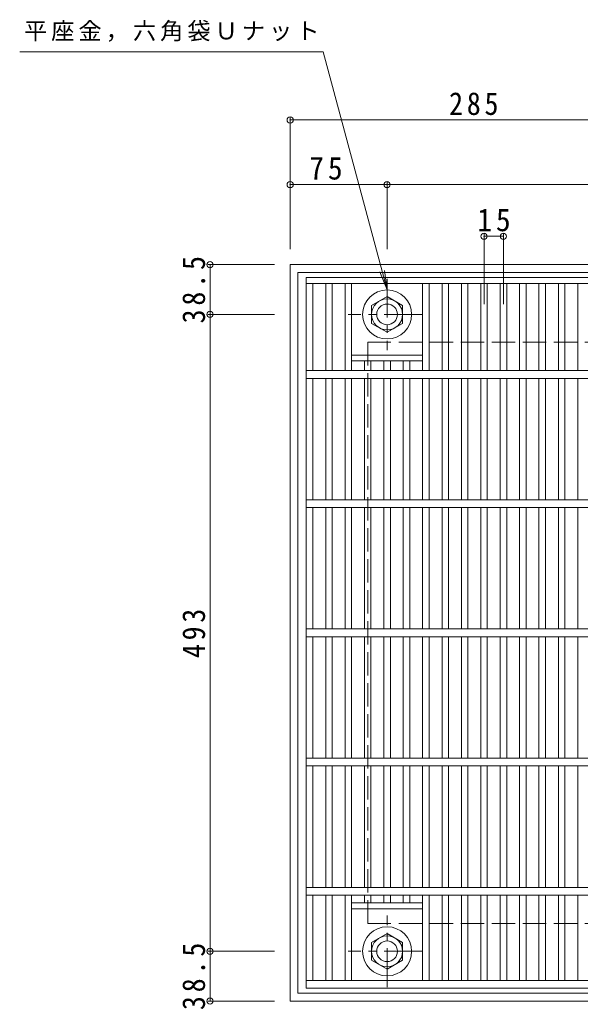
# Model space of a CAD drawing. Units: millimetres at full size, sheet at 1:6. Extents: x -907 to 893, y -826 to 676.
# Drawn here: x -907 to -473, y -167 to 599 of the extents above; entities that cross this region are included whole.
import ezdxf

# ---------------------------------------------------------------- set-up
doc = ezdxf.new("R2010")
doc.units = ezdxf.units.MM
doc.header["$LTSCALE"] = 6
doc.header["$PDMODE"] = 32
doc.header["$PDSIZE"] = 4.8
doc.linetypes.add('CHAIN1', pattern=[8, 5, -1, 1, -1])
doc.linetypes.add('DASHED3', pattern=[4, 3, -1])
for name, color, linetype, lineweight in [('A-1', 2, 'Continuous', 9), ('A-2', 3, 'Continuous', 9), ('A-4', 7, 'Continuous', 9), ('A-5', 7, 'Continuous', 9)]:
    doc.layers.add(name, color=color, linetype=linetype, lineweight=lineweight)
doc.styles.add('ＭＳ ゴシック', font='')
doc.styles.get('ＭＳ ゴシック').set_extended_font_data('MS Gothic')

msp = doc.modelspace()

# ---------------------------------------------------------------- linework, layer by layer
at = {"layer": 'A-1'}
for p, q in [((-697.645, 409.135), (-127.645, 409.135)), ((-697.645, 409.135), (-697.645, -160.865)), ((-691.645, 403.135), (-133.645, 403.135)), ((-691.645, 403.135), (-691.645, -154.865)), ((-691.645, -154.865), (-133.645, -154.865)), ((-697.645, -160.865), (-127.645, -160.865))]:
    msp.add_line(p, q, dxfattribs=at)
at = {"layer": 'A-1', "linetype": 'CHAIN1'}
for p, q in [((-622.645, 398.272), (-622.645, 342.999)), ((-595.008, 370.635), (-652.782, 370.635)), ((-622.645, -150.002), (-622.645, -94.728)), ((-595.008, -122.365), (-652.782, -122.365))]:
    msp.add_line(p, q, dxfattribs=at)
at = {"layer": 'A-1', "linetype": 'DASHED3'}
for p, q in [((-637.645, 349.136), (-187.645, 349.136)), ((-637.645, 349.136), (-637.645, -100.866)), ((-637.645, -100.866), (-187.645, -100.866))]:
    msp.add_line(p, q, dxfattribs=at)
at = {"layer": 'A-1'}
for points in [[(-634.645, 377.563), (-634.645, 363.707), (-622.645, 356.778), (-610.645, 363.707), (-610.645, 377.563), (-622.645, 384.492)], [(-634.645, -129.293), (-634.645, -115.436), (-622.645, -108.508), (-610.645, -115.436), (-610.645, -129.293), (-622.645, -136.221)]]:
    msp.add_lwpolyline(points, close=True, dxfattribs=at)
for centre, radius in [((-622.645, 370.635), 19), ((-622.645, 370.635), 12), ((-622.645, 370.635), 8), ((-622.645, -122.365), 19), ((-622.645, -122.365), 12), ((-622.645, -122.365), 8)]:
    msp.add_circle(centre, radius, dxfattribs=at)
at = {"layer": 'A-2'}
for p, q in [((-685.145, 399.135), (-140.145, 399.135)), ((-685.145, 399.135), (-685.145, -150.865)), ((-685.145, 394.635), (-140.145, 394.635)), ((-680.145, 327.135), (-680.145, 394.635)), ((-670.145, 327.135), (-670.145, 394.635)), ((-665.145, 327.135), (-665.145, 394.635)), ((-655.145, 327.135), (-655.145, 394.635)), ((-650.145, 327.135), (-650.145, 394.635)), ((-595.145, 327.135), (-595.145, 394.635)), ((-590.145, 327.135), (-590.145, 394.635)), ((-580.145, 327.135), (-580.145, 394.635)), ((-575.145, 327.135), (-575.145, 394.635)), ((-565.145, 327.135), (-565.145, 394.635)), ((-560.145, 327.135), (-560.145, 394.635)), ((-550.145, 327.135), (-550.145, 394.635)), ((-545.145, 327.135), (-545.145, 394.635)), ((-535.145, 327.135), (-535.145, 394.635)), ((-530.145, 327.135), (-530.145, 394.635)), ((-520.145, 327.135), (-520.145, 394.635)), ((-515.145, 327.135), (-515.145, 394.635)), ((-505.145, 327.135), (-505.145, 394.635)), ((-500.145, 327.135), (-500.145, 394.635)), ((-490.145, 327.135), (-490.145, 394.635)), ((-485.145, 327.135), (-485.145, 394.635)), ((-475.145, 327.135), (-475.145, 394.635)), ((-650.145, 339.135), (-595.145, 339.135)), ((-650.145, 334.635), (-595.145, 334.635)), ((-640.145, 327.135), (-640.145, 334.635)), ((-635.145, 327.135), (-635.145, 334.635)), ((-625.145, 327.135), (-625.145, 334.635)), ((-620.145, 327.135), (-620.145, 334.635)), ((-610.145, 327.135), (-610.145, 334.635)), ((-605.145, 327.135), (-605.145, 334.635)), ((-140.145, 327.135), (-685.145, 327.135)), ((-140.145, 321.135), (-685.145, 321.135)), ((-680.145, 227.135), (-680.145, 321.135)), ((-670.145, 227.135), (-670.145, 321.135)), ((-665.145, 227.135), (-665.145, 321.135)), ((-655.145, 227.135), (-655.145, 321.135)), ((-650.145, 227.135), (-650.145, 321.135)), ((-640.145, 227.135), (-640.145, 321.135)), ((-635.145, 227.135), (-635.145, 321.135)), ((-625.145, 227.135), (-625.145, 321.135)), ((-620.145, 227.135), (-620.145, 321.135)), ((-610.145, 227.135), (-610.145, 321.135)), ((-605.145, 227.135), (-605.145, 321.135)), ((-595.145, 227.135), (-595.145, 321.135)), ((-590.145, 227.135), (-590.145, 321.135)), ((-580.145, 227.135), (-580.145, 321.135)), ((-575.145, 227.135), (-575.145, 321.135)), ((-565.145, 227.135), (-565.145, 321.135)), ((-560.145, 227.135), (-560.145, 321.135)), ((-550.145, 227.135), (-550.145, 321.135)), ((-545.145, 227.135), (-545.145, 321.135)), ((-535.145, 227.135), (-535.145, 321.135)), ((-530.145, 227.135), (-530.145, 321.135)), ((-520.145, 227.135), (-520.145, 321.135)), ((-515.145, 227.135), (-515.145, 321.135)), ((-505.145, 227.135), (-505.145, 321.135)), ((-500.145, 227.135), (-500.145, 321.135)), ((-490.145, 227.135), (-490.145, 321.135)), ((-485.145, 227.135), (-485.145, 321.135)), ((-475.145, 227.135), (-475.145, 321.135)), ((-140.145, 227.135), (-685.145, 227.135)), ((-140.145, 221.135), (-685.145, 221.135)), ((-680.145, 127.135), (-680.145, 221.135)), ((-670.145, 127.135), (-670.145, 221.135)), ((-665.145, 127.135), (-665.145, 221.135)), ((-655.145, 127.135), (-655.145, 221.135)), ((-650.145, 127.135), (-650.145, 221.135)), ((-640.145, 127.135), (-640.145, 221.135)), ((-635.145, 127.135), (-635.145, 221.135)), ((-625.145, 127.135), (-625.145, 221.135)), ((-620.145, 127.135), (-620.145, 221.135)), ((-610.145, 127.135), (-610.145, 221.135)), ((-605.145, 127.135), (-605.145, 221.135)), ((-595.145, 127.135), (-595.145, 221.135)), ((-590.145, 127.135), (-590.145, 221.135)), ((-580.145, 127.135), (-580.145, 221.135)), ((-575.145, 127.135), (-575.145, 221.135)), ((-565.145, 127.135), (-565.145, 221.135)), ((-560.145, 127.135), (-560.145, 221.135)), ((-550.145, 127.135), (-550.145, 221.135)), ((-545.145, 127.135), (-545.145, 221.135)), ((-535.145, 127.135), (-535.145, 221.135)), ((-530.145, 127.135), (-530.145, 221.135)), ((-520.145, 127.135), (-520.145, 221.135)), ((-515.145, 127.135), (-515.145, 221.135)), ((-505.145, 127.135), (-505.145, 221.135)), ((-500.145, 127.135), (-500.145, 221.135)), ((-490.145, 127.135), (-490.145, 221.135)), ((-485.145, 127.135), (-485.145, 221.135)), ((-475.145, 127.135), (-475.145, 221.135)), ((-140.145, 127.135), (-685.145, 127.135)), ((-140.145, 121.135), (-685.145, 121.135)), ((-680.145, 27.135), (-680.145, 121.135)), ((-670.145, 27.135), (-670.145, 121.135)), ((-665.145, 27.135), (-665.145, 121.135)), ((-655.145, 27.135), (-655.145, 121.135)), ((-650.145, 27.135), (-650.145, 121.135)), ((-640.145, 27.135), (-640.145, 121.135)), ((-635.145, 27.135), (-635.145, 121.135)), ((-625.145, 27.135), (-625.145, 121.135)), ((-620.145, 27.135), (-620.145, 121.135)), ((-610.145, 27.135), (-610.145, 121.135)), ((-605.145, 27.135), (-605.145, 121.135)), ((-595.145, 27.135), (-595.145, 121.135)), ((-590.145, 27.135), (-590.145, 121.135)), ((-580.145, 27.135), (-580.145, 121.135)), ((-575.145, 27.135), (-575.145, 121.135)), ((-565.145, 27.135), (-565.145, 121.135)), ((-560.145, 27.135), (-560.145, 121.135)), ((-550.145, 27.135), (-550.145, 121.135)), ((-545.145, 27.135), (-545.145, 121.135)), ((-535.145, 27.135), (-535.145, 121.135)), ((-530.145, 27.135), (-530.145, 121.135)), ((-520.145, 27.135), (-520.145, 121.135)), ((-515.145, 27.135), (-515.145, 121.135)), ((-505.145, 27.135), (-505.145, 121.135)), ((-500.145, 27.135), (-500.145, 121.135)), ((-490.145, 27.135), (-490.145, 121.135)), ((-485.145, 27.135), (-485.145, 121.135)), ((-475.145, 27.135), (-475.145, 121.135)), ((-140.145, 27.135), (-685.145, 27.135)), ((-140.145, 21.135), (-685.145, 21.135)), ((-680.145, -72.865), (-680.145, 21.135)), ((-670.145, -72.865), (-670.145, 21.135)), ((-665.145, -72.865), (-665.145, 21.135)), ((-655.145, -72.865), (-655.145, 21.135)), ((-650.145, -72.865), (-650.145, 21.135)), ((-640.145, -72.865), (-640.145, 21.135)), ((-635.145, -72.865), (-635.145, 21.135)), ((-625.145, -72.865), (-625.145, 21.135)), ((-620.145, -72.865), (-620.145, 21.135)), ((-610.145, -72.865), (-610.145, 21.135)), ((-605.145, -72.865), (-605.145, 21.135)), ((-595.145, -72.865), (-595.145, 21.135)), ((-590.145, -72.865), (-590.145, 21.135)), ((-580.145, -72.865), (-580.145, 21.135)), ((-575.145, -72.865), (-575.145, 21.135)), ((-565.145, -72.865), (-565.145, 21.135)), ((-560.145, -72.865), (-560.145, 21.135)), ((-550.145, -72.865), (-550.145, 21.135)), ((-545.145, -72.865), (-545.145, 21.135)), ((-535.145, -72.865), (-535.145, 21.135)), ((-530.145, -72.865), (-530.145, 21.135)), ((-520.145, -72.865), (-520.145, 21.135)), ((-515.145, -72.865), (-515.145, 21.135)), ((-505.145, -72.865), (-505.145, 21.135)), ((-500.145, -72.865), (-500.145, 21.135)), ((-490.145, -72.865), (-490.145, 21.135)), ((-485.145, -72.865), (-485.145, 21.135)), ((-475.145, -72.865), (-475.145, 21.135)), ((-140.145, -72.865), (-685.145, -72.865)), ((-140.145, -78.865), (-685.145, -78.865)), ((-680.145, -144.865), (-680.145, -78.865)), ((-670.145, -144.865), (-670.145, -78.865)), ((-665.145, -144.865), (-665.145, -78.865)), ((-655.145, -144.865), (-655.145, -78.865)), ((-650.145, -144.865), (-650.145, -78.865)), ((-640.145, -84.865), (-640.145, -78.865)), ((-635.145, -84.865), (-635.145, -78.865)), ((-625.145, -84.865), (-625.145, -78.865)), ((-620.145, -84.865), (-620.145, -78.865)), ((-610.145, -84.865), (-610.145, -78.865)), ((-605.145, -84.865), (-605.145, -78.865)), ((-595.145, -144.865), (-595.145, -78.865)), ((-590.145, -144.865), (-590.145, -78.865)), ((-580.145, -144.865), (-580.145, -78.865)), ((-575.145, -144.865), (-575.145, -78.865)), ((-565.145, -144.865), (-565.145, -78.865)), ((-560.145, -144.865), (-560.145, -78.865)), ((-550.145, -144.865), (-550.145, -78.865)), ((-545.145, -144.865), (-545.145, -78.865)), ((-535.145, -144.865), (-535.145, -78.865)), ((-530.145, -144.865), (-530.145, -78.865)), ((-520.145, -144.865), (-520.145, -78.865)), ((-515.145, -144.865), (-515.145, -78.865)), ((-505.145, -144.865), (-505.145, -78.865)), ((-500.145, -144.865), (-500.145, -78.865)), ((-490.145, -144.865), (-490.145, -78.865)), ((-485.145, -144.865), (-485.145, -78.865)), ((-475.145, -144.865), (-475.145, -78.865)), ((-650.145, -84.865), (-595.145, -84.865)), ((-650.145, -89.365), (-595.145, -89.365)), ((-140.145, -144.865), (-685.145, -144.865)), ((-140.145, -150.865), (-685.145, -150.865))]:
    msp.add_line(p, q, dxfattribs=at)
at = {"layer": 'A-4'}
for p, q in [((-697.645, 522.935), (-697.645, 421.135)), ((-697.645, 521.135), (-412.645, 521.135)), ((-697.645, 471.135), (-622.645, 471.135)), ((-622.645, 472.935), (-622.645, 421.135)), ((-622.645, 471.135), (-202.645, 471.135)), ((-547.645, 432.935), (-547.645, 378.635)), ((-547.645, 431.135), (-532.645, 431.135)), ((-532.645, 432.935), (-532.645, 378.635)), ((-761.445, 409.135), (-709.645, 409.135)), ((-759.645, 409.135), (-759.645, 370.635)), ((-761.445, 370.635), (-709.645, 370.635)), ((-759.645, 370.635), (-759.645, -122.365)), ((-761.445, -122.365), (-709.645, -122.365)), ((-759.645, -122.365), (-759.645, -160.865)), ((-761.445, -160.865), (-709.645, -160.865))]:
    msp.add_line(p, q, dxfattribs=at)
for p in [(-697.645, 521.135), (-697.645, 471.135), (-622.645, 471.135), (-547.645, 431.135), (-532.645, 431.135), (-759.645, 409.135), (-759.645, 370.635), (-759.645, -122.365), (-759.645, -160.865)]:
    msp.add_point(p, dxfattribs=at)
at = {"layer": 'A-5'}
for p, q in [((-671.985, 573.776), (-906.791, 573.776)), ((-671.985, 573.776), (-622.645, 389.635)), ((-622.645, 389.635), (-628.385, 403.494)), ((-622.645, 389.635), (-624.603, 404.507))]:
    msp.add_line(p, q, dxfattribs=at)

# ---------------------------------------------------------------- texts
at = {"layer": 'A-4', "color": 2, "char_height": 17.6, "attachment_point": 7, "style": 'ＭＳ ゴシック'}
for s, insert in [('\\T1.27;\\W0.9;285', (-574.645, 524.735)), ('\\T1.27;\\W0.95;75', (-682.895, 474.735)), ('\\T1.27;\\W0.95;15', (-552.895, 434.735))]:
    msp.add_mtext(s, dxfattribs=dict(at, insert=insert))
at = {"layer": 'A-4', "color": 2, "char_height": 17.6, "attachment_point": 7, "rotation": 90, "style": 'ＭＳ ゴシック'}
for s, insert in [('\\T1.28;\\W0.9;38.5', (-763.245, 363.635)), ('\\T1.27;\\W0.9;493', (-763.245, 104.635)), ('\\T1.28;\\W0.9;38.5', (-763.245, -167.865))]:
    msp.add_mtext(s, dxfattribs=dict(at, insert=insert))
at = {"layer": 'A-5', "insert": (-903.574, 581.564), "char_height": 13.2, "attachment_point": 7, "style": 'ＭＳ ゴシック'}
msp.add_mtext('\\T1.17;平座金，六角袋Ｕナット', dxfattribs=at)

doc.saveas('drawing.dxf')
